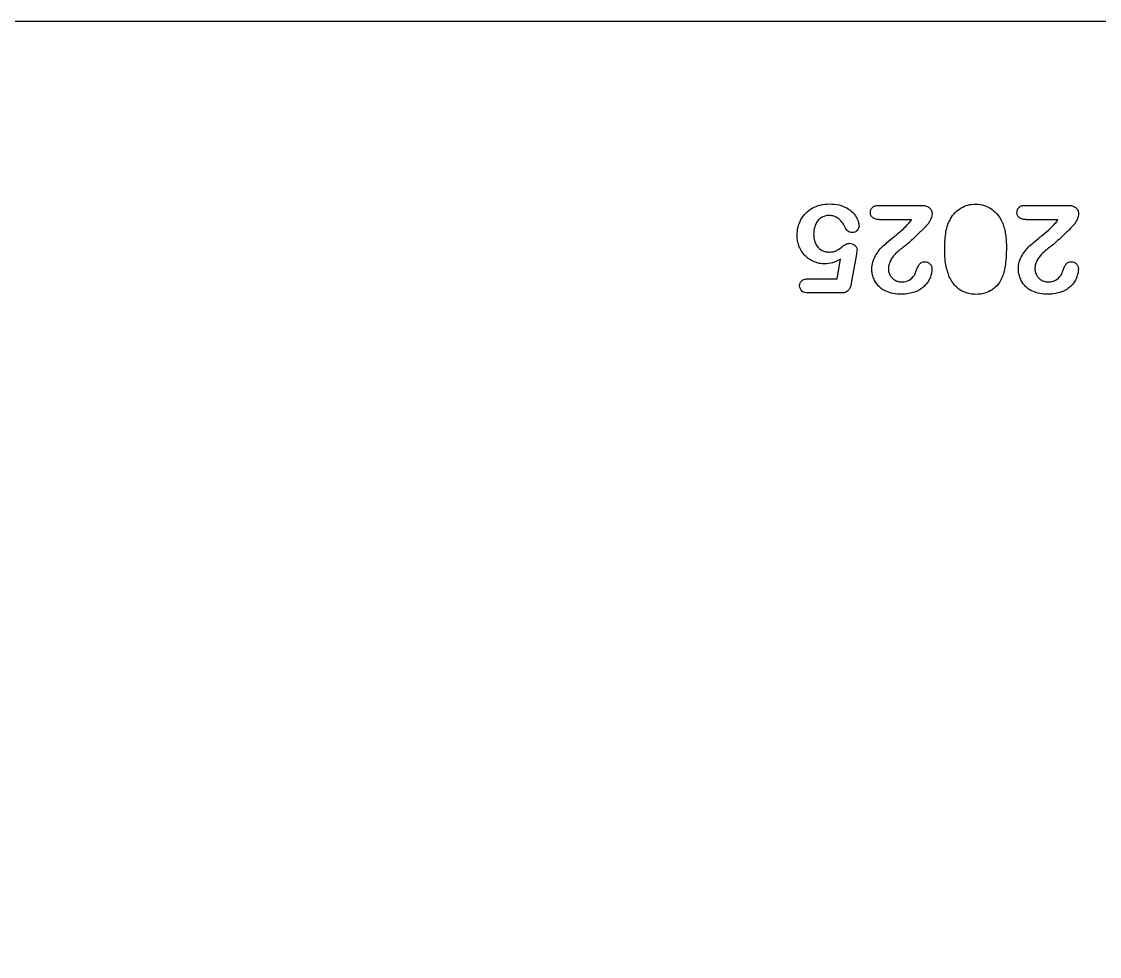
# Model space of a CAD drawing. Header units: millimetres. Extents: x -300 to 0, y -200 to 0.
# Drawn here: x -97.27 to -50.03, y -41 to 0 of the extents above; entities that cross this region are included whole.
import ezdxf

# ---------------------------------------------------------------- set-up
doc = ezdxf.new("R2010")
doc.units = ezdxf.units.MM
doc.layers.get('0').update_dxf_attribs({"linetype": 'CONTINUOUS'})

msp = doc.modelspace()

# ---------------------------------------------------------------- linework, layer by layer
for p, q in [((-59.726, -8.066), (-57.784, -8.066)), ((-53.303, -8.066), (-51.361, -8.066)), ((-58.272, -8.689), (-59.649, -8.689)), ((-51.85, -8.689), (-53.227, -8.689)), ((-60.683, -10.206), (-60.905, -11.47)), ((-61.525, -11.282), (-61.375, -10.427)), ((-62.778, -11.282), (-61.525, -11.282)), ((-61.369, -11.902), (-62.763, -11.902))]:
    msp.add_line(p, q)
msp.add_lwpolyline([(-283, 0, 0.414214), (-300, -17), (-300, -183, 0.414214), (-283, -200), (-17, -200, 0.414214), (0, -183), (0, -17, 0.414214), (-17, 0)], format="xyb", close=True)
for points, knots in [([(-62.615, -8.185), (-62.501, -8.131), (-62.266, -8.019), (-62.005, -8.007), (-61.871, -8)], [0, 0, 0, 0, 0.03735912, 0.07733672, 0.07733672, 0.07733672, 0.07733672]), ([(-61.871, -8), (-61.726, -8.004), (-61.458, -8.013), (-61.214, -8.123), (-61.103, -8.174)], [0, 0, 0, 0, 0.04303124, 0.07942628, 0.07942628, 0.07942628, 0.07942628]), ([(-56.098, -8.174), (-55.999, -8.125), (-55.8, -8.025), (-55.577, -8.012), (-55.464, -8.005)], [0, 0, 0, 0, 0.03263692, 0.06614897, 0.06614897, 0.06614897, 0.06614897]), ([(-55.464, -8.005), (-55.334, -8.014), (-55.076, -8.033), (-54.854, -8.166), (-54.744, -8.232)], [0, 0, 0, 0, 0.0384811, 0.07647665, 0.07647665, 0.07647665, 0.07647665]), ([(-63.111, -8.683), (-63.047, -8.584), (-62.917, -8.382), (-62.716, -8.251), (-62.615, -8.185)], [0, 0, 0, 0, 0.03511885, 0.07104309, 0.07104309, 0.07104309, 0.07104309]), ([(-61.103, -8.174), (-61.014, -8.231), (-60.849, -8.337), (-60.738, -8.498), (-60.686, -8.573)], [0, 0, 0, 0, 0.03125343, 0.0581728, 0.0581728, 0.0581728, 0.0581728]), ([(-60.071, -8.375), (-60.068, -8.333), (-60.061, -8.252), (-60.01, -8.187), (-59.984, -8.156)], [0, 0, 0, 0, 0.01213613, 0.02404639, 0.02404639, 0.02404639, 0.02404639]), ([(-59.963, -8.604), (-59.995, -8.573), (-60.059, -8.51), (-60.067, -8.42), (-60.071, -8.375)], [0, 0, 0, 0, 0.01284667, 0.02611988, 0.02611988, 0.02611988, 0.02611988]), ([(-59.984, -8.156), (-59.95, -8.13), (-59.874, -8.072), (-59.778, -8.068), (-59.726, -8.066)], [0, 0, 0, 0, 0.01262807, 0.027964, 0.027964, 0.027964, 0.027964]), ([(-57.784, -8.066), (-57.723, -8.069), (-57.609, -8.075), (-57.517, -8.143), (-57.475, -8.174)], [0, 0, 0, 0, 0.01781865, 0.03336264, 0.03336264, 0.03336264, 0.03336264]), ([(-57.475, -8.174), (-57.443, -8.212), (-57.379, -8.287), (-57.369, -8.385), (-57.364, -8.433)], [0, 0, 0, 0, 0.01460163, 0.0287282, 0.0287282, 0.0287282, 0.0287282]), ([(-57.364, -8.433), (-57.369, -8.47), (-57.379, -8.557), (-57.415, -8.637), (-57.435, -8.683)], [0, 0, 0, 0, 0.01115887, 0.02619073, 0.02619073, 0.02619073, 0.02619073]), ([(-56.562, -8.654), (-56.499, -8.557), (-56.375, -8.367), (-56.189, -8.237), (-56.098, -8.174)], [0, 0, 0, 0, 0.03440647, 0.06737236, 0.06737236, 0.06737236, 0.06737236]), ([(-54.744, -8.232), (-54.644, -8.317), (-54.439, -8.491), (-54.325, -8.735), (-54.266, -8.86)], [0, 0, 0, 0, 0.03876355, 0.07972302, 0.07972302, 0.07972302, 0.07972302]), ([(-53.649, -8.375), (-53.646, -8.333), (-53.639, -8.252), (-53.587, -8.187), (-53.562, -8.156)], [0, 0, 0, 0, 0.01213613, 0.02404652, 0.02404652, 0.02404652, 0.02404652]), ([(-53.541, -8.604), (-53.572, -8.573), (-53.637, -8.51), (-53.645, -8.42), (-53.649, -8.375)], [0, 0, 0, 0, 0.01284667, 0.02611988, 0.02611988, 0.02611988, 0.02611988]), ([(-53.562, -8.156), (-53.528, -8.13), (-53.452, -8.072), (-53.356, -8.068), (-53.303, -8.066)], [0, 0, 0, 0, 0.01262767, 0.02796407, 0.02796407, 0.02796407, 0.02796407]), ([(-51.361, -8.066), (-51.301, -8.069), (-51.187, -8.075), (-51.095, -8.143), (-51.053, -8.174)], [0, 0, 0, 0, 0.01781865, 0.03336264, 0.03336264, 0.03336264, 0.03336264]), ([(-51.053, -8.174), (-51.02, -8.212), (-50.957, -8.287), (-50.947, -8.385), (-50.942, -8.433)], [0, 0, 0, 0, 0.01460163, 0.0287282, 0.0287282, 0.0287282, 0.0287282]), ([(-50.942, -8.433), (-50.946, -8.47), (-50.957, -8.557), (-50.993, -8.637), (-51.013, -8.683)], [0, 0, 0, 0, 0.01115891, 0.02619068, 0.02619068, 0.02619068, 0.02619068]), ([(-63.282, -9.38), (-63.276, -9.256), (-63.263, -9.013), (-63.161, -8.792), (-63.111, -8.683)], [0, 0, 0, 0, 0.03679423, 0.07231815, 0.07231815, 0.07231815, 0.07231815]), ([(-62.472, -8.9), (-62.497, -8.965), (-62.548, -9.1), (-62.554, -9.244), (-62.557, -9.319)], [0, 0, 0, 0, 0.02071475, 0.04304426, 0.04304426, 0.04304426, 0.04304426]), ([(-62.237, -8.609), (-62.286, -8.649), (-62.385, -8.729), (-62.443, -8.842), (-62.472, -8.9)], [0, 0, 0, 0, 0.01843738, 0.03770264, 0.03770264, 0.03770264, 0.03770264]), ([(-61.881, -8.504), (-61.946, -8.508), (-62.073, -8.516), (-62.184, -8.579), (-62.237, -8.609)], [0, 0, 0, 0, 0.0192452, 0.03759681, 0.03759681, 0.03759681, 0.03759681]), ([(-61.48, -8.633), (-61.542, -8.596), (-61.665, -8.52), (-61.809, -8.509), (-61.881, -8.504)], [0, 0, 0, 0, 0.02132878, 0.04268296, 0.04268296, 0.04268296, 0.04268296]), ([(-61.195, -9), (-61.232, -8.927), (-61.304, -8.786), (-61.423, -8.683), (-61.48, -8.633)], [0, 0, 0, 0, 0.02431109, 0.04684092, 0.04684092, 0.04684092, 0.04684092]), ([(-60.686, -8.573), (-60.651, -8.642), (-60.587, -8.767), (-60.572, -8.906), (-60.565, -8.968)], [0, 0, 0, 0, 0.02310852, 0.04169564, 0.04169564, 0.04169564, 0.04169564]), ([(-60.565, -8.968), (-60.569, -9.003), (-60.578, -9.076), (-60.624, -9.133), (-60.649, -9.164)], [0, 0, 0, 0, 0.01024618, 0.02166217, 0.02166217, 0.02166217, 0.02166217]), ([(-59.649, -8.689), (-59.711, -8.687), (-59.823, -8.684), (-59.92, -8.629), (-59.963, -8.604)], [0, 0, 0, 0, 0.01826271, 0.03295537, 0.03295537, 0.03295537, 0.03295537]), ([(-58.945, -9.364), (-58.831, -9.271), (-58.639, -9.114), (-58.47, -8.933), (-58.401, -8.86)], [0, 0, 0, 0, 0.04410212, 0.07418962, 0.07418962, 0.07418962, 0.07418962]), ([(-58.401, -8.86), (-58.379, -8.834), (-58.333, -8.78), (-58.293, -8.72), (-58.272, -8.689)], [0, 0, 0, 0, 0.01012686, 0.02149123, 0.02149123, 0.02149123, 0.02149123]), ([(-57.591, -8.931), (-57.701, -9.045), (-57.908, -9.257), (-58.124, -9.46), (-58.224, -9.554)], [0, 0, 0, 0, 0.0474834, 0.0888218, 0.0888218, 0.0888218, 0.0888218]), ([(-57.435, -8.683), (-57.458, -8.732), (-57.5, -8.821), (-57.563, -8.897), (-57.591, -8.931)], [0, 0, 0, 0, 0.01596323, 0.02938032, 0.02938032, 0.02938032, 0.02938032]), ([(-56.757, -9.219), (-56.736, -9.119), (-56.696, -8.922), (-56.606, -8.742), (-56.562, -8.654)], [0, 0, 0, 0, 0.03062106, 0.05996984, 0.05996984, 0.05996984, 0.05996984]), ([(-54.266, -8.86), (-54.241, -8.936), (-54.188, -9.094), (-54.16, -9.258), (-54.145, -9.343)], [0, 0, 0, 0, 0.0240982, 0.04985469, 0.04985469, 0.04985469, 0.04985469]), ([(-53.227, -8.689), (-53.289, -8.687), (-53.401, -8.684), (-53.498, -8.629), (-53.541, -8.604)], [0, 0, 0, 0, 0.01826248, 0.03295556, 0.03295556, 0.03295556, 0.03295556]), ([(-52.522, -9.364), (-52.409, -9.271), (-52.217, -9.114), (-52.048, -8.933), (-51.979, -8.86)], [0, 0, 0, 0, 0.04410194, 0.0741896, 0.0741896, 0.0741896, 0.0741896]), ([(-51.979, -8.86), (-51.957, -8.834), (-51.911, -8.78), (-51.871, -8.72), (-51.85, -8.689)], [0, 0, 0, 0, 0.01012701, 0.02149138, 0.02149138, 0.02149138, 0.02149138]), ([(-51.169, -8.931), (-51.279, -9.045), (-51.486, -9.257), (-51.702, -9.46), (-51.802, -9.554)], [0, 0, 0, 0, 0.04748323, 0.08882163, 0.08882163, 0.08882163, 0.08882163]), ([(-51.013, -8.683), (-51.036, -8.732), (-51.078, -8.821), (-51.14, -8.897), (-51.169, -8.931)], [0, 0, 0, 0, 0.01596311, 0.02938035, 0.02938035, 0.02938035, 0.02938035]), ([(-63.187, -9.873), (-63.215, -9.795), (-63.271, -9.635), (-63.279, -9.466), (-63.282, -9.38)], [0, 0, 0, 0, 0.02485544, 0.05049337, 0.05049337, 0.05049337, 0.05049337]), ([(-62.557, -9.319), (-62.554, -9.399), (-62.549, -9.548), (-62.493, -9.687), (-62.467, -9.752)], [0, 0, 0, 0, 0.02358974, 0.04449117, 0.04449117, 0.04449117, 0.04449117]), ([(-60.865, -9.256), (-60.936, -9.242), (-61.087, -9.213), (-61.158, -9.075), (-61.195, -9)], [0, 0, 0, 0, 0.02035875, 0.04391499, 0.04391499, 0.04391499, 0.04391499]), ([(-60.649, -9.164), (-60.68, -9.191), (-60.742, -9.245), (-60.824, -9.252), (-60.865, -9.256)], [0, 0, 0, 0, 0.01197007, 0.0240657, 0.0240657, 0.0240657, 0.0240657]), ([(-59.512, -9.839), (-59.437, -9.774), (-59.25, -9.613), (-59.059, -9.457), (-58.945, -9.364)], [0, 0, 0, 0, 0.02979943, 0.07398804, 0.07398804, 0.07398804, 0.07398804]), ([(-56.81, -9.963), (-56.809, -9.829), (-56.806, -9.58), (-56.773, -9.333), (-56.757, -9.219)], [0, 0, 0, 0, 0.04025908, 0.0746564, 0.0746564, 0.0746564, 0.0746564]), ([(-54.145, -9.343), (-54.134, -9.435), (-54.112, -9.626), (-54.11, -9.819), (-54.108, -9.918)], [0, 0, 0, 0, 0.02784263, 0.05767225, 0.05767225, 0.05767225, 0.05767225]), ([(-53.09, -9.839), (-53.015, -9.774), (-52.828, -9.613), (-52.637, -9.457), (-52.522, -9.364)], [0, 0, 0, 0, 0.02979943, 0.07398786, 0.07398786, 0.07398786, 0.07398786]), ([(-62.926, -10.269), (-62.979, -10.211), (-63.086, -10.092), (-63.153, -9.947), (-63.187, -9.873)], [0, 0, 0, 0, 0.0234888, 0.04765495, 0.04765495, 0.04765495, 0.04765495]), ([(-62.467, -9.752), (-62.436, -9.807), (-62.375, -9.914), (-62.275, -9.985), (-62.227, -10.018)], [0, 0, 0, 0, 0.01882545, 0.03626669, 0.03626669, 0.03626669, 0.03626669]), ([(-61.567, -10.053), (-61.527, -10.028), (-61.43, -9.967), (-61.339, -9.898), (-61.285, -9.858)], [0, 0, 0, 0, 0.01418061, 0.03434095, 0.03434095, 0.03434095, 0.03434095]), ([(-61.285, -9.858), (-61.232, -9.818), (-61.141, -9.75), (-61.03, -9.729), (-60.984, -9.72)], [0, 0, 0, 0, 0.0195503, 0.03343694, 0.03343694, 0.03343694, 0.03343694]), ([(-60.984, -9.72), (-60.942, -9.724), (-60.857, -9.733), (-60.789, -9.786), (-60.755, -9.813)], [0, 0, 0, 0, 0.01241969, 0.02520917, 0.02520917, 0.02520917, 0.02520917]), ([(-60.755, -9.813), (-60.725, -9.844), (-60.669, -9.905), (-60.659, -9.987), (-60.654, -10.026)], [0, 0, 0, 0, 0.01258575, 0.02414064, 0.02414064, 0.02414064, 0.02414064]), ([(-59.842, -10.259), (-59.79, -10.177), (-59.695, -10.025), (-59.57, -9.898), (-59.512, -9.839)], [0, 0, 0, 0, 0.02885318, 0.0535018, 0.0535018, 0.0535018, 0.0535018]), ([(-58.628, -9.897), (-58.695, -9.946), (-58.823, -10.039), (-58.934, -10.151), (-58.987, -10.203)], [0, 0, 0, 0, 0.02501616, 0.04722503, 0.04722503, 0.04722503, 0.04722503]), ([(-58.224, -9.554), (-58.304, -9.628), (-58.433, -9.748), (-58.574, -9.856), (-58.628, -9.897)], [0, 0, 0, 0, 0.03246754, 0.05299987, 0.05299987, 0.05299987, 0.05299987]), ([(-54.108, -9.918), (-54.11, -10.045), (-54.112, -10.284), (-54.138, -10.523), (-54.15, -10.636)], [0, 0, 0, 0, 0.03787752, 0.07193003, 0.07193003, 0.07193003, 0.07193003]), ([(-53.42, -10.259), (-53.368, -10.177), (-53.273, -10.025), (-53.147, -9.898), (-53.09, -9.839)], [0, 0, 0, 0, 0.02885304, 0.05350199, 0.05350199, 0.05350199, 0.05350199]), ([(-52.206, -9.897), (-52.273, -9.946), (-52.401, -10.039), (-52.512, -10.151), (-52.565, -10.203)], [0, 0, 0, 0, 0.02501597, 0.04722501, 0.04722501, 0.04722501, 0.04722501]), ([(-51.802, -9.554), (-51.881, -9.628), (-52.011, -9.748), (-52.151, -9.856), (-52.206, -9.897)], [0, 0, 0, 0, 0.03246789, 0.05300023, 0.05300023, 0.05300023, 0.05300023]), ([(-62.538, -10.533), (-62.61, -10.498), (-62.752, -10.429), (-62.868, -10.322), (-62.926, -10.269)], [0, 0, 0, 0, 0.02367396, 0.04713601, 0.04713601, 0.04713601, 0.04713601]), ([(-62.227, -10.018), (-62.175, -10.045), (-62.069, -10.098), (-61.952, -10.105), (-61.892, -10.108)], [0, 0, 0, 0, 0.01726246, 0.03501666, 0.03501666, 0.03501666, 0.03501666]), ([(-61.892, -10.108), (-61.826, -10.108), (-61.714, -10.108), (-61.61, -10.069), (-61.567, -10.053)], [0, 0, 0, 0, 0.01950849, 0.03315157, 0.03315157, 0.03315157, 0.03315157]), ([(-60.654, -10.026), (-60.657, -10.044), (-60.665, -10.104), (-60.676, -10.163), (-60.683, -10.206)], [0, 0, 0, 0, 0.00519607, 0.0181767, 0.0181767, 0.0181767, 0.0181767]), ([(-60.005, -10.855), (-59.999, -10.749), (-59.986, -10.538), (-59.889, -10.351), (-59.842, -10.259)], [0, 0, 0, 0, 0.03153286, 0.06243678, 0.06243678, 0.06243678, 0.06243678]), ([(-58.987, -10.203), (-59.032, -10.254), (-59.117, -10.351), (-59.177, -10.465), (-59.206, -10.52)], [0, 0, 0, 0, 0.02021251, 0.0386213, 0.0386213, 0.0386213, 0.0386213]), ([(-56.61, -11.195), (-56.668, -11.021), (-56.801, -10.623), (-56.807, -10.201), (-56.81, -9.963)], [0, 0, 0, 0, 0.0546815, 0.1255056, 0.1255056, 0.1255056, 0.1255056]), ([(-53.583, -10.855), (-53.577, -10.749), (-53.564, -10.538), (-53.467, -10.351), (-53.42, -10.259)], [0, 0, 0, 0, 0.03153283, 0.06243685, 0.06243685, 0.06243685, 0.06243685]), ([(-52.565, -10.203), (-52.609, -10.254), (-52.695, -10.351), (-52.755, -10.465), (-52.784, -10.52)], [0, 0, 0, 0, 0.02021221, 0.03862123, 0.03862123, 0.03862123, 0.03862123]), ([(-62.066, -10.628), (-62.148, -10.624), (-62.311, -10.617), (-62.463, -10.561), (-62.538, -10.533)], [0, 0, 0, 0, 0.02458718, 0.0484337, 0.0484337, 0.0484337, 0.0484337]), ([(-61.375, -10.427), (-61.492, -10.486), (-61.711, -10.594), (-61.954, -10.617), (-62.066, -10.628)], [0, 0, 0, 0, 0.03903, 0.07252081, 0.07252081, 0.07252081, 0.07252081]), ([(-59.926, -11.256), (-59.949, -11.191), (-59.995, -11.061), (-60.002, -10.924), (-60.005, -10.855)], [0, 0, 0, 0, 0.02053389, 0.04107795, 0.04107795, 0.04107795, 0.04107795]), ([(-59.206, -10.52), (-59.228, -10.573), (-59.271, -10.675), (-59.279, -10.786), (-59.282, -10.839)], [0, 0, 0, 0, 0.01714963, 0.03303044, 0.03303044, 0.03303044, 0.03303044]), ([(-59.282, -10.839), (-59.279, -10.893), (-59.273, -10.999), (-59.224, -11.094), (-59.201, -11.14)], [0, 0, 0, 0, 0.01609349, 0.03148492, 0.03148492, 0.03148492, 0.03148492]), ([(-58.047, -10.902), (-58.028, -10.849), (-57.993, -10.752), (-57.934, -10.668), (-57.908, -10.631)], [0, 0, 0, 0, 0.01694235, 0.0306833, 0.0306833, 0.0306833, 0.0306833]), ([(-57.908, -10.631), (-57.878, -10.603), (-57.814, -10.544), (-57.727, -10.539), (-57.681, -10.536)], [0, 0, 0, 0, 0.0118733, 0.02527797, 0.02527797, 0.02527797, 0.02527797]), ([(-57.681, -10.536), (-57.639, -10.539), (-57.557, -10.546), (-57.493, -10.597), (-57.462, -10.623)], [0, 0, 0, 0, 0.01226607, 0.02406613, 0.02406613, 0.02406613, 0.02406613]), ([(-57.462, -10.623), (-57.436, -10.656), (-57.383, -10.725), (-57.377, -10.814), (-57.375, -10.86)], [0, 0, 0, 0, 0.01218757, 0.02581895, 0.02581895, 0.02581895, 0.02581895]), ([(-57.375, -10.86), (-57.379, -10.923), (-57.387, -11.053), (-57.433, -11.176), (-57.456, -11.24)], [0, 0, 0, 0, 0.01871366, 0.03905392, 0.03905392, 0.03905392, 0.03905392]), ([(-54.15, -10.636), (-54.165, -10.736), (-54.193, -10.922), (-54.254, -11.101), (-54.282, -11.185)], [0, 0, 0, 0, 0.03017218, 0.05654488, 0.05654488, 0.05654488, 0.05654488]), ([(-53.504, -11.256), (-53.527, -11.191), (-53.573, -11.061), (-53.58, -10.924), (-53.583, -10.855)], [0, 0, 0, 0, 0.02053396, 0.04107802, 0.04107802, 0.04107802, 0.04107802]), ([(-52.784, -10.52), (-52.806, -10.573), (-52.849, -10.675), (-52.857, -10.786), (-52.86, -10.839)], [0, 0, 0, 0, 0.01714963, 0.03303041, 0.03303041, 0.03303041, 0.03303041]), ([(-52.86, -10.839), (-52.857, -10.893), (-52.851, -10.999), (-52.802, -11.094), (-52.778, -11.14)], [0, 0, 0, 0, 0.01609352, 0.03148495, 0.03148495, 0.03148495, 0.03148495]), ([(-51.625, -10.902), (-51.606, -10.849), (-51.571, -10.752), (-51.512, -10.668), (-51.485, -10.631)], [0, 0, 0, 0, 0.01694244, 0.03068326, 0.03068326, 0.03068326, 0.03068326]), ([(-51.485, -10.631), (-51.456, -10.603), (-51.392, -10.544), (-51.305, -10.539), (-51.259, -10.536)], [0, 0, 0, 0, 0.0118733, 0.02527797, 0.02527797, 0.02527797, 0.02527797]), ([(-51.259, -10.536), (-51.217, -10.539), (-51.135, -10.546), (-51.071, -10.597), (-51.04, -10.623)], [0, 0, 0, 0, 0.01226607, 0.02406613, 0.02406613, 0.02406613, 0.02406613]), ([(-51.04, -10.623), (-51.014, -10.656), (-50.96, -10.725), (-50.955, -10.814), (-50.953, -10.86)], [0, 0, 0, 0, 0.01218757, 0.02581895, 0.02581895, 0.02581895, 0.02581895]), ([(-50.953, -10.86), (-50.956, -10.923), (-50.965, -11.053), (-51.01, -11.176), (-51.034, -11.24)], [0, 0, 0, 0, 0.01871366, 0.03905392, 0.03905392, 0.03905392, 0.03905392]), ([(-63.074, -11.367), (-63.034, -11.342), (-62.943, -11.287), (-62.837, -11.284), (-62.778, -11.282)], [0, 0, 0, 0, 0.01392435, 0.03120415, 0.03120415, 0.03120415, 0.03120415]), ([(-59.71, -11.599), (-59.754, -11.547), (-59.843, -11.444), (-59.898, -11.319), (-59.926, -11.256)], [0, 0, 0, 0, 0.02021402, 0.04074586, 0.04074586, 0.04074586, 0.04074586]), ([(-59.201, -11.14), (-59.172, -11.182), (-59.113, -11.267), (-59.026, -11.321), (-58.982, -11.348)], [0, 0, 0, 0, 0.01521594, 0.03053662, 0.03053662, 0.03053662, 0.03053662]), ([(-58.681, -11.422), (-58.571, -11.409), (-58.349, -11.382), (-58.208, -11.207), (-58.137, -11.119)], [0, 0, 0, 0, 0.0317888, 0.06448981, 0.06448981, 0.06448981, 0.06448981]), ([(-58.137, -11.119), (-58.125, -11.094), (-58.09, -11.024), (-58.064, -10.95), (-58.047, -10.902)], [0, 0, 0, 0, 0.00820173, 0.02344183, 0.02344183, 0.02344183, 0.02344183]), ([(-57.456, -11.24), (-57.487, -11.305), (-57.55, -11.437), (-57.649, -11.544), (-57.699, -11.599)], [0, 0, 0, 0, 0.02142652, 0.0435374, 0.0435374, 0.0435374, 0.0435374]), ([(-56.325, -11.615), (-56.379, -11.554), (-56.493, -11.427), (-56.57, -11.274), (-56.61, -11.195)], [0, 0, 0, 0, 0.02451013, 0.05091311, 0.05091311, 0.05091311, 0.05091311]), ([(-54.282, -11.185), (-54.338, -11.302), (-54.445, -11.529), (-54.64, -11.687), (-54.734, -11.763)], [0, 0, 0, 0, 0.03849494, 0.07415072, 0.07415072, 0.07415072, 0.07415072]), ([(-53.288, -11.599), (-53.332, -11.547), (-53.421, -11.444), (-53.476, -11.319), (-53.504, -11.256)], [0, 0, 0, 0, 0.02021402, 0.04074575, 0.04074575, 0.04074575, 0.04074575]), ([(-52.778, -11.14), (-52.749, -11.182), (-52.691, -11.267), (-52.603, -11.321), (-52.559, -11.348)], [0, 0, 0, 0, 0.01521594, 0.03053662, 0.03053662, 0.03053662, 0.03053662]), ([(-52.259, -11.422), (-52.149, -11.409), (-51.927, -11.382), (-51.786, -11.207), (-51.715, -11.119)], [0, 0, 0, 0, 0.03178903, 0.0644897, 0.0644897, 0.0644897, 0.0644897]), ([(-51.715, -11.119), (-51.703, -11.094), (-51.668, -11.024), (-51.642, -10.95), (-51.625, -10.902)], [0, 0, 0, 0, 0.00820173, 0.02344191, 0.02344191, 0.02344191, 0.02344191]), ([(-51.034, -11.24), (-51.065, -11.305), (-51.128, -11.437), (-51.227, -11.544), (-51.277, -11.599)], [0, 0, 0, 0, 0.02142652, 0.0435374, 0.0435374, 0.0435374, 0.0435374]), ([(-63.174, -11.588), (-63.17, -11.545), (-63.162, -11.459), (-63.103, -11.397), (-63.074, -11.367)], [0, 0, 0, 0, 0.01265186, 0.02497473, 0.02497473, 0.02497473, 0.02497473]), ([(-62.763, -11.902), (-62.882, -11.896), (-63.098, -11.884), (-63.151, -11.68), (-63.174, -11.588)], [0, 0, 0, 0, 0.03185325, 0.05755218, 0.05755218, 0.05755218, 0.05755218]), ([(-61.042, -11.799), (-61.085, -11.829), (-61.182, -11.898), (-61.302, -11.901), (-61.369, -11.902)], [0, 0, 0, 0, 0.01528426, 0.03497806, 0.03497806, 0.03497806, 0.03497806]), ([(-60.905, -11.47), (-60.917, -11.537), (-60.939, -11.658), (-61.011, -11.756), (-61.042, -11.799)], [0, 0, 0, 0, 0.02028933, 0.03611956, 0.03611956, 0.03611956, 0.03611956]), ([(-59.385, -11.831), (-59.445, -11.8), (-59.564, -11.739), (-59.661, -11.646), (-59.71, -11.599)], [0, 0, 0, 0, 0.02003766, 0.04009292, 0.04009292, 0.04009292, 0.04009292]), ([(-58.982, -11.348), (-58.934, -11.37), (-58.839, -11.413), (-58.734, -11.419), (-58.681, -11.422)], [0, 0, 0, 0, 0.01541055, 0.03121821, 0.03121821, 0.03121821, 0.03121821]), ([(-57.699, -11.599), (-57.759, -11.651), (-57.883, -11.758), (-58.033, -11.823), (-58.111, -11.858)], [0, 0, 0, 0, 0.0234889, 0.04885851, 0.04885851, 0.04885851, 0.04885851]), ([(-55.937, -11.873), (-56.008, -11.841), (-56.152, -11.776), (-56.267, -11.668), (-56.325, -11.615)], [0, 0, 0, 0, 0.02342585, 0.0468879, 0.0468879, 0.0468879, 0.0468879]), ([(-54.734, -11.763), (-54.84, -11.821), (-55.061, -11.942), (-55.313, -11.956), (-55.443, -11.963)], [0, 0, 0, 0, 0.03594885, 0.07459994, 0.07459994, 0.07459994, 0.07459994]), ([(-52.963, -11.831), (-53.023, -11.8), (-53.142, -11.739), (-53.239, -11.646), (-53.288, -11.599)], [0, 0, 0, 0, 0.02003725, 0.04009269, 0.04009269, 0.04009269, 0.04009269]), ([(-52.559, -11.348), (-52.512, -11.37), (-52.417, -11.413), (-52.312, -11.419), (-52.259, -11.422)], [0, 0, 0, 0, 0.01541055, 0.03121797, 0.03121797, 0.03121797, 0.03121797]), ([(-51.277, -11.599), (-51.337, -11.651), (-51.46, -11.758), (-51.611, -11.823), (-51.689, -11.858)], [0, 0, 0, 0, 0.0234889, 0.04885851, 0.04885851, 0.04885851, 0.04885851]), ([(-58.697, -11.958), (-58.823, -11.954), (-59.059, -11.947), (-59.281, -11.868), (-59.385, -11.831)], [0, 0, 0, 0, 0.03753498, 0.0704016, 0.0704016, 0.0704016, 0.0704016]), ([(-58.111, -11.858), (-58.201, -11.887), (-58.391, -11.949), (-58.591, -11.955), (-58.697, -11.958)], [0, 0, 0, 0, 0.02819802, 0.05969621, 0.05969621, 0.05969621, 0.05969621]), ([(-55.443, -11.963), (-55.53, -11.96), (-55.699, -11.954), (-55.859, -11.9), (-55.937, -11.873)], [0, 0, 0, 0, 0.02602032, 0.05038474, 0.05038474, 0.05038474, 0.05038474]), ([(-52.274, -11.958), (-52.4, -11.954), (-52.637, -11.947), (-52.859, -11.868), (-52.963, -11.831)], [0, 0, 0, 0, 0.03753498, 0.07040183, 0.07040183, 0.07040183, 0.07040183]), ([(-51.689, -11.858), (-51.779, -11.887), (-51.969, -11.949), (-52.169, -11.955), (-52.274, -11.958)], [0, 0, 0, 0, 0.02819779, 0.05969622, 0.05969622, 0.05969622, 0.05969622])]:
    msp.add_open_spline(points, degree=3, knots=knots)

doc.saveas('drawing.dxf')
